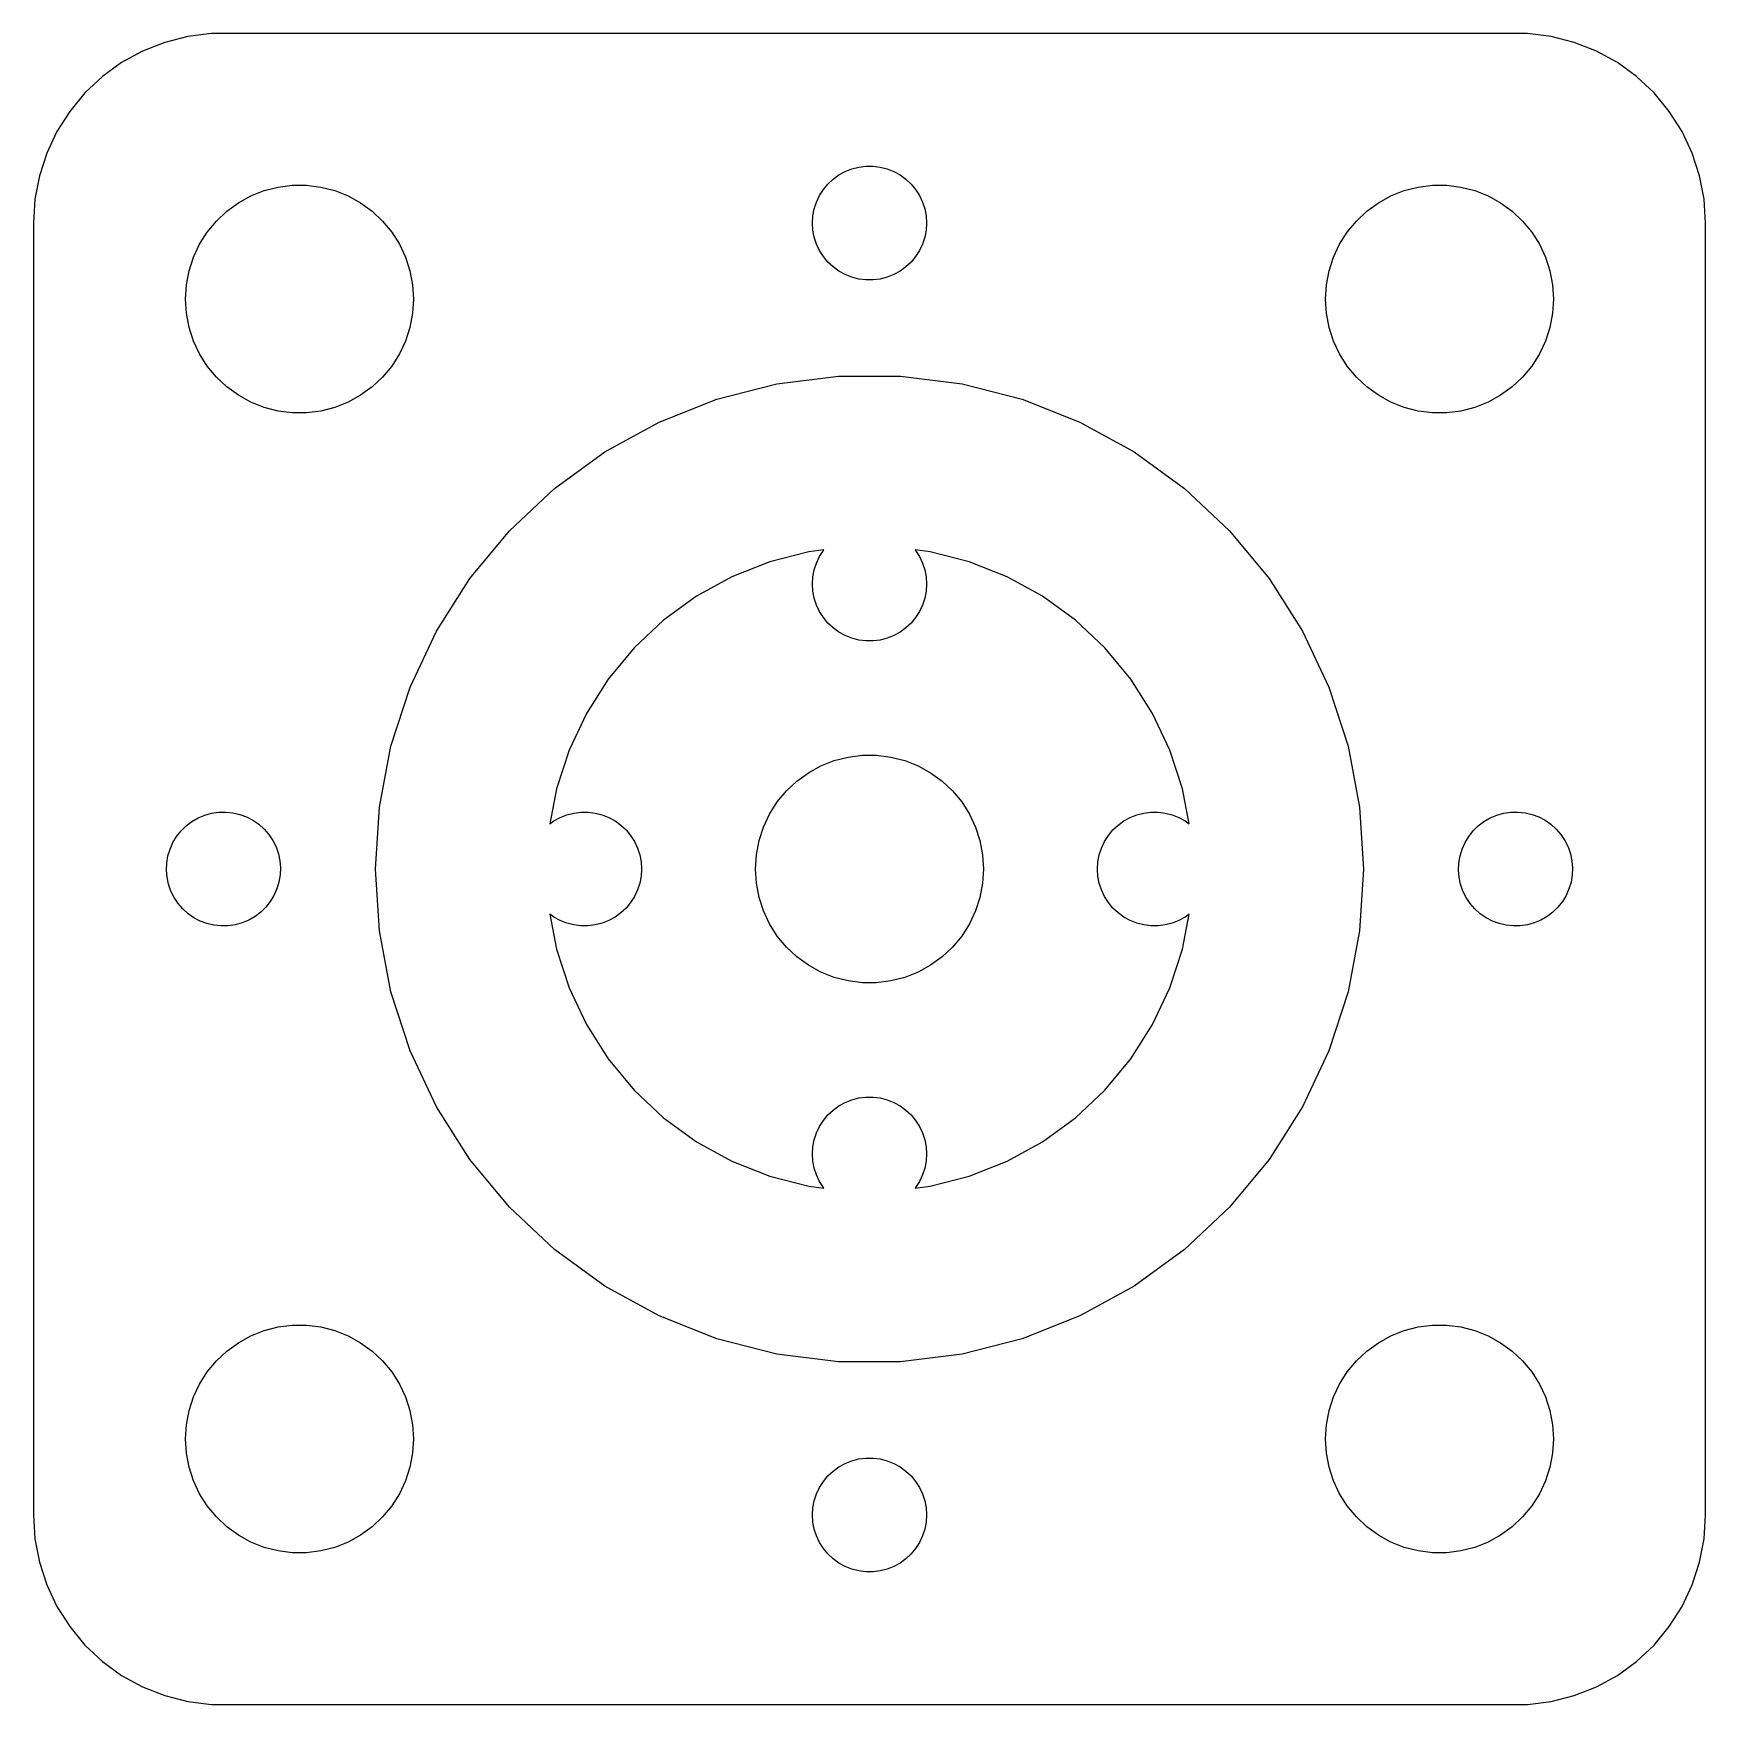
# Model space of a CAD drawing. Header units: metres. Extents: x -22 to 22, y -22 to 22.
import ezdxf

# ---------------------------------------------------------------- set-up
doc = ezdxf.new("R2010")
doc.units = ezdxf.units.M

msp = doc.modelspace()

# ---------------------------------------------------------------- linework, layer by layer
for p, q in [((-18.5451, 21.7553), (-19.1289, 21.5241)), ((-17.9369, 21.9114), (-18.5451, 21.7553)), ((-17.3139, 21.9901), (-17.9369, 21.9114)), ((17.3139, 21.9901), (-17.3139, 21.9901)), ((17.9369, 21.9114), (17.3139, 21.9901)), ((18.5451, 21.7553), (17.9369, 21.9114)), ((19.1289, 21.5241), (18.5451, 21.7553)), ((-19.6791, 21.2216), (-20.1871, 20.8526)), ((-19.1289, 21.5241), (-19.6791, 21.2216)), ((19.6791, 21.2216), (19.1289, 21.5241)), ((20.1871, 20.8526), (19.6791, 21.2216)), ((-20.1871, 20.8526), (-20.6448, 20.4227)), ((20.6448, 20.4227), (20.1871, 20.8526)), ((-20.6448, 20.4227), (-21.0451, 19.9389)), ((21.0451, 19.9389), (20.6448, 20.4227)), ((-21.0451, 19.9389), (-21.3815, 19.4088)), ((21.3815, 19.4088), (21.0451, 19.9389)), ((-21.3815, 19.4088), (-21.6489, 18.8406)), ((21.6489, 18.8406), (21.3815, 19.4088)), ((-21.6489, 18.8406), (-21.8429, 18.2434)), ((-0.281067, 18.4734), (-0.094177, 18.497)), ((-0.094177, 18.497), (0.094177, 18.497)), ((0.094177, 18.497), (0.281067, 18.4734)), ((21.8429, 18.2434), (21.6489, 18.8406)), ((-21.8429, 18.2434), (-21.9606, 17.6267)), ((-1.09344, 18.0268), (-0.956131, 18.1558)), ((-0.956131, 18.1558), (-0.803726, 18.2665)), ((-0.803726, 18.2665), (-0.638657, 18.3572)), ((-0.638657, 18.3572), (-0.463516, 18.4266)), ((-0.463516, 18.4266), (-0.281067, 18.4734)), ((0.281067, 18.4734), (0.463516, 18.4266)), ((0.463516, 18.4266), (0.638657, 18.3572)), ((0.638657, 18.3572), (0.803726, 18.2665)), ((0.803726, 18.2665), (0.956131, 18.1558)), ((0.956131, 18.1558), (1.09344, 18.0268)), ((21.9606, 17.6267), (21.8429, 18.2434)), ((-21.9606, 17.6267), (-22, 17)), ((-16.6075, 17.533), (-16.2773, 17.7145)), ((-16.2773, 17.7145), (-15.927, 17.8532)), ((-15.927, 17.8532), (-15.5621, 17.9469)), ((-15.5621, 17.9469), (-15.1884, 17.9941)), ((-15.1884, 17.9941), (-14.8116, 17.9941)), ((-14.8116, 17.9941), (-14.4379, 17.9469)), ((-14.4379, 17.9469), (-14.0729, 17.8532)), ((-14.0729, 17.8532), (-13.7227, 17.7145)), ((-13.7227, 17.7145), (-13.3925, 17.533)), ((-1.39465, 17.5522), (-1.31445, 17.7226)), ((-1.31445, 17.7226), (-1.21352, 17.8817)), ((-1.21352, 17.8817), (-1.09344, 18.0268)), ((1.09344, 18.0268), (1.21352, 17.8817)), ((1.21352, 17.8817), (1.31445, 17.7226)), ((1.31445, 17.7226), (1.39465, 17.5522)), ((13.3925, 17.533), (13.7227, 17.7145)), ((13.7227, 17.7145), (14.0729, 17.8532)), ((14.0729, 17.8532), (14.4379, 17.9469)), ((14.4379, 17.9469), (14.8116, 17.9941)), ((14.8116, 17.9941), (15.1884, 17.9941)), ((15.1884, 17.9941), (15.5621, 17.9469)), ((15.5621, 17.9469), (15.927, 17.8532)), ((15.927, 17.8532), (16.2773, 17.7145)), ((16.2773, 17.7145), (16.6075, 17.533)), ((22, 17), (21.9606, 17.6267)), ((-17.1869, 17.0536), (-16.9123, 17.3115)), ((-16.9123, 17.3115), (-16.6075, 17.533)), ((-13.3925, 17.533), (-13.0877, 17.3115)), ((-13.0877, 17.3115), (-12.8131, 17.0536)), ((-1.5, 17), (-1.48816, 17.188)), ((-1.48816, 17.188), (-1.45287, 17.373)), ((-1.45287, 17.373), (-1.39465, 17.5522)), ((1.39465, 17.5522), (1.45287, 17.373)), ((1.45287, 17.373), (1.48816, 17.188)), ((1.48816, 17.188), (1.5, 17)), ((12.8131, 17.0536), (13.0877, 17.3115)), ((13.0877, 17.3115), (13.3925, 17.533)), ((16.6075, 17.533), (16.9123, 17.3115)), ((16.9123, 17.3115), (17.1869, 17.0536)), ((-22, 17), (-22, -17)), ((-17.6289, 16.4453), (-17.427, 16.7634)), ((-17.427, 16.7634), (-17.1869, 17.0536)), ((-12.8131, 17.0536), (-12.5729, 16.7634)), ((-12.5729, 16.7634), (-12.3711, 16.4453)), ((-1.48816, 16.812), (-1.5, 17)), ((-1.45287, 16.627), (-1.48816, 16.812)), ((1.48816, 16.812), (1.45287, 16.627)), ((1.5, 17), (1.48816, 16.812)), ((12.3711, 16.4453), (12.5729, 16.7634)), ((12.5729, 16.7634), (12.8131, 17.0536)), ((17.1869, 17.0536), (17.427, 16.7634)), ((17.427, 16.7634), (17.6289, 16.4453)), ((22, -17), (22, 17)), ((-17.7893, 16.1044), (-17.6289, 16.4453)), ((-12.3711, 16.4453), (-12.2107, 16.1044)), ((-1.39465, 16.4478), (-1.45287, 16.627)), ((-1.31445, 16.2774), (-1.39465, 16.4478)), ((1.39465, 16.4478), (1.31445, 16.2774)), ((1.45287, 16.627), (1.39465, 16.4478)), ((12.2107, 16.1044), (12.3711, 16.4453)), ((17.6289, 16.4453), (17.7893, 16.1044)), ((-17.9057, 15.7461), (-17.7893, 16.1044)), ((-12.2107, 16.1044), (-12.0942, 15.7461)), ((-1.21352, 16.1183), (-1.31445, 16.2774)), ((-1.09344, 15.9732), (-1.21352, 16.1183)), ((-0.956131, 15.8442), (-1.09344, 15.9732)), ((-0.803726, 15.7335), (-0.956131, 15.8442)), ((0.956131, 15.8442), (0.803726, 15.7335)), ((1.09344, 15.9732), (0.956131, 15.8442)), ((1.21352, 16.1183), (1.09344, 15.9732)), ((1.31445, 16.2774), (1.21352, 16.1183)), ((12.0942, 15.7461), (12.2107, 16.1044)), ((17.7893, 16.1044), (17.9057, 15.7461)), ((-17.9763, 15.376), (-17.9057, 15.7461)), ((-12.0942, 15.7461), (-12.0237, 15.376)), ((-0.638657, 15.6427), (-0.803726, 15.7335)), ((-0.463516, 15.5734), (-0.638657, 15.6427)), ((-0.281067, 15.5266), (-0.463516, 15.5734)), ((-0.094177, 15.5029), (-0.281067, 15.5266)), ((0.094177, 15.5029), (-0.094177, 15.5029)), ((0.281067, 15.5266), (0.094177, 15.5029)), ((0.463516, 15.5734), (0.281067, 15.5266)), ((0.638657, 15.6427), (0.463516, 15.5734)), ((0.803726, 15.7335), (0.638657, 15.6427)), ((12.0237, 15.376), (12.0942, 15.7461)), ((17.9057, 15.7461), (17.9763, 15.376)), ((-18, 15), (-17.9763, 15.376)), ((-17.9763, 14.624), (-18, 15)), ((-12.0237, 15.376), (-12, 15)), ((-12, 15), (-12.0237, 14.624)), ((12, 15), (12.0237, 15.376)), ((12.0237, 14.624), (12, 15)), ((17.9763, 15.376), (18, 15)), ((18, 15), (17.9763, 14.624)), ((-17.9057, 14.2539), (-17.9763, 14.624)), ((-12.0237, 14.624), (-12.0942, 14.2539)), ((12.0942, 14.2539), (12.0237, 14.624)), ((17.9763, 14.624), (17.9057, 14.2539)), ((-17.7893, 13.8956), (-17.9057, 14.2539)), ((-12.0942, 14.2539), (-12.2107, 13.8956)), ((12.2107, 13.8956), (12.0942, 14.2539)), ((17.9057, 14.2539), (17.7893, 13.8956)), ((-17.6289, 13.5547), (-17.7893, 13.8956)), ((-12.2107, 13.8956), (-12.3711, 13.5547)), ((12.3711, 13.5547), (12.2107, 13.8956)), ((17.7893, 13.8956), (17.6289, 13.5547)), ((-17.427, 13.2366), (-17.6289, 13.5547)), ((-17.1869, 12.9464), (-17.427, 13.2366)), ((-12.5729, 13.2366), (-12.8131, 12.9464)), ((-12.3711, 13.5547), (-12.5729, 13.2366)), ((12.5729, 13.2366), (12.3711, 13.5547)), ((12.8131, 12.9464), (12.5729, 13.2366)), ((17.427, 13.2366), (17.1869, 12.9464)), ((17.6289, 13.5547), (17.427, 13.2366)), ((-16.9123, 12.6884), (-17.1869, 12.9464)), ((-12.8131, 12.9464), (-13.0877, 12.6884)), ((-4.01721, 12.3637), (-2.43594, 12.7697)), ((-2.43594, 12.7697), (-0.816269, 12.9743)), ((-0.816269, 12.9743), (0.816269, 12.9743)), ((0.816269, 12.9743), (2.43594, 12.7697)), ((2.43594, 12.7697), (4.01721, 12.3637)), ((13.0877, 12.6884), (12.8131, 12.9464)), ((17.1869, 12.9464), (16.9123, 12.6884)), ((-16.6075, 12.467), (-16.9123, 12.6884)), ((-16.2773, 12.2855), (-16.6075, 12.467)), ((-13.3925, 12.467), (-13.7227, 12.2855)), ((-13.0877, 12.6884), (-13.3925, 12.467)), ((-5.53513, 11.7627), (-4.01721, 12.3637)), ((4.01721, 12.3637), (5.53513, 11.7627)), ((13.3925, 12.467), (13.0877, 12.6884)), ((13.7227, 12.2855), (13.3925, 12.467)), ((16.6075, 12.467), (16.2773, 12.2855)), ((16.9123, 12.6884), (16.6075, 12.467)), ((-15.927, 12.1468), (-16.2773, 12.2855)), ((-15.5621, 12.0531), (-15.927, 12.1468)), ((-15.1884, 12.0059), (-15.5621, 12.0531)), ((-14.8116, 12.0059), (-15.1884, 12.0059)), ((-14.4379, 12.0531), (-14.8116, 12.0059)), ((-14.0729, 12.1468), (-14.4379, 12.0531)), ((-13.7227, 12.2855), (-14.0729, 12.1468)), ((14.0729, 12.1468), (13.7227, 12.2855)), ((14.4379, 12.0531), (14.0729, 12.1468)), ((14.8116, 12.0059), (14.4379, 12.0531)), ((15.1884, 12.0059), (14.8116, 12.0059)), ((15.5621, 12.0531), (15.1884, 12.0059)), ((15.927, 12.1468), (15.5621, 12.0531)), ((16.2773, 12.2855), (15.927, 12.1468)), ((-6.96574, 10.9763), (-5.53513, 11.7627)), ((5.53513, 11.7627), (6.96574, 10.9763)), ((-8.2865, 10.0167), (-6.96574, 10.9763)), ((6.96574, 10.9763), (8.2865, 10.0167)), ((-9.47658, 8.89911), (-8.2865, 10.0167)), ((8.2865, 10.0167), (9.47658, 8.89911)), ((-10.5172, 7.6412), (-9.47658, 8.89911)), ((9.47658, 8.89911), (10.5172, 7.6412)), ((-1.19904, 8.39917), (-1.59273, 8.34944)), ((-1.31445, 8.22263), (-1.21352, 8.38167)), ((-1.21352, 8.38167), (-1.19904, 8.39917)), ((1.59273, 8.34944), (1.19904, 8.39917)), ((1.19904, 8.39917), (1.21352, 8.38167)), ((1.21352, 8.38167), (1.31445, 8.22263)), ((-2.62663, 8.08397), (-3.61911, 7.69102)), ((-1.59273, 8.34944), (-2.62663, 8.08397)), ((-1.45287, 7.87303), (-1.39465, 8.05219)), ((-1.39465, 8.05219), (-1.31445, 8.22263)), ((1.31445, 8.22263), (1.39465, 8.05219)), ((1.39465, 8.05219), (1.45287, 7.87303)), ((2.62663, 8.08397), (1.59273, 8.34944)), ((3.61911, 7.69102), (2.62663, 8.08397)), ((-11.392, 6.26279), (-10.5172, 7.6412)), ((-3.61911, 7.69102), (-4.55452, 7.17677)), ((-1.5, 7.5), (-1.48816, 7.68799)), ((-1.48816, 7.312), (-1.5, 7.5)), ((-1.48816, 7.68799), (-1.45287, 7.87303)), ((1.45287, 7.87303), (1.48816, 7.68799)), ((1.48816, 7.68799), (1.5, 7.5)), ((1.5, 7.5), (1.48816, 7.312)), ((4.55452, 7.17677), (3.61911, 7.69102)), ((10.5172, 7.6412), (11.392, 6.26279)), ((-4.55452, 7.17677), (-5.41809, 6.54936)), ((-1.45287, 7.12695), (-1.48816, 7.312)), ((-1.39465, 6.9478), (-1.45287, 7.12695)), ((1.45287, 7.12695), (1.39465, 6.9478)), ((1.48816, 7.312), (1.45287, 7.12695)), ((5.41809, 6.54936), (4.55452, 7.17677)), ((-1.31445, 6.77736), (-1.39465, 6.9478)), ((-1.21352, 6.61832), (-1.31445, 6.77736)), ((-1.09344, 6.47318), (-1.21352, 6.61832)), ((1.21352, 6.61832), (1.09344, 6.47318)), ((1.31445, 6.77736), (1.21352, 6.61832)), ((1.39465, 6.9478), (1.31445, 6.77736)), ((-12.0871, 4.78561), (-11.392, 6.26279)), ((-5.41809, 6.54936), (-6.19623, 5.81865)), ((-0.956131, 6.34422), (-1.09344, 6.47318)), ((-0.803726, 6.23351), (-0.956131, 6.34422)), ((-0.638657, 6.14275), (-0.803726, 6.23351)), ((0.803726, 6.23351), (0.638657, 6.14275)), ((0.956131, 6.34422), (0.803726, 6.23351)), ((1.09344, 6.47318), (0.956131, 6.34422)), ((6.19623, 5.81865), (5.41809, 6.54936)), ((11.392, 6.26279), (12.0871, 4.78561)), ((-6.19623, 5.81865), (-6.87663, 4.99617)), ((-0.463516, 6.07341), (-0.638657, 6.14275)), ((-0.281067, 6.02657), (-0.463516, 6.07341)), ((-0.094177, 6.00294), (-0.281067, 6.02657)), ((0.094177, 6.00294), (-0.094177, 6.00294)), ((0.281067, 6.02657), (0.094177, 6.00294)), ((0.463516, 6.07341), (0.281067, 6.02657)), ((0.638657, 6.14275), (0.463516, 6.07341)), ((6.87663, 4.99617), (6.19623, 5.81865)), ((-6.87663, 4.99617), (-7.44859, 4.09489)), ((7.44859, 4.09489), (6.87663, 4.99617)), ((-12.5916, 3.23296), (-12.0871, 4.78561)), ((12.0871, 4.78561), (12.5916, 3.23296)), ((-7.44859, 4.09489), (-7.90309, 3.12904)), ((7.90309, 3.12904), (7.44859, 4.09489)), ((-12.8975, 1.62932), (-12.5916, 3.23296)), ((-7.90309, 3.12904), (-8.23296, 2.11386)), ((8.23296, 2.11386), (7.90309, 3.12904)), ((12.5916, 3.23296), (12.8975, 1.62932)), ((-1.60747, 2.53297), (-1.27733, 2.71448)), ((-1.27733, 2.71448), (-0.927048, 2.85316)), ((-0.927048, 2.85316), (-0.562134, 2.94685)), ((-0.562134, 2.94685), (-0.18837, 2.99408)), ((-0.18837, 2.99408), (0.18837, 2.99408)), ((0.18837, 2.99408), (0.562134, 2.94685)), ((0.562134, 2.94685), (0.927048, 2.85316)), ((0.927048, 2.85316), (1.27733, 2.71448)), ((1.27733, 2.71448), (1.60747, 2.53297)), ((-2.1869, 2.05363), (-1.91226, 2.31154)), ((-1.91226, 2.31154), (-1.60747, 2.53297)), ((1.60747, 2.53297), (1.91226, 2.31154)), ((1.91226, 2.31154), (2.1869, 2.05363)), ((-8.23296, 2.11386), (-8.40921, 1.18985)), ((-2.62891, 1.44525), (-2.42705, 1.76335)), ((-2.42705, 1.76335), (-2.1869, 2.05363)), ((2.1869, 2.05363), (2.42705, 1.76335)), ((2.42705, 1.76335), (2.62891, 1.44525)), ((8.40921, 1.18985), (8.23296, 2.11386)), ((-17.8301, 1.24937), (-17.6669, 1.34357)), ((-17.6669, 1.34357), (-17.4933, 1.41655)), ((-17.4933, 1.41655), (-17.3119, 1.46721)), ((-17.3119, 1.46721), (-17.1255, 1.49474)), ((-17.1255, 1.49474), (-16.9372, 1.49867)), ((-16.9372, 1.49867), (-16.7498, 1.47899)), ((-16.7498, 1.47899), (-16.5665, 1.43597)), ((-16.5665, 1.43597), (-16.3899, 1.37032)), ((-16.3899, 1.37032), (-16.2229, 1.28304)), ((-13, 0), (-12.8975, 1.62932)), ((-8.30373, 1.26648), (-8.13866, 1.35724)), ((-8.13866, 1.35724), (-7.96352, 1.42657)), ((-7.96352, 1.42657), (-7.78107, 1.47342)), ((-7.78107, 1.47342), (-7.59418, 1.49704)), ((-7.59418, 1.49704), (-7.40581, 1.49704)), ((-7.40581, 1.49704), (-7.21892, 1.47342)), ((-7.21892, 1.47342), (-7.03647, 1.42657)), ((-7.03647, 1.42657), (-6.86133, 1.35724)), ((-6.86133, 1.35724), (-6.69626, 1.26648)), ((-2.78932, 1.10437), (-2.62891, 1.44525)), ((2.62891, 1.44525), (2.78932, 1.10437)), ((6.69626, 1.26648), (6.86133, 1.35724)), ((6.86133, 1.35724), (7.03647, 1.42657)), ((7.03647, 1.42657), (7.21892, 1.47342)), ((7.21892, 1.47342), (7.40581, 1.49704)), ((7.40581, 1.49704), (7.59418, 1.49704)), ((7.59418, 1.49704), (7.78107, 1.47342)), ((7.78107, 1.47342), (7.96352, 1.42657)), ((7.96352, 1.42657), (8.13866, 1.35724)), ((8.13866, 1.35724), (8.30373, 1.26648)), ((12.8975, 1.62932), (13, 0)), ((16.1699, 1.24937), (16.333, 1.34357)), ((16.333, 1.34357), (16.5067, 1.41655)), ((16.5067, 1.41655), (16.6881, 1.46721)), ((16.6881, 1.46721), (16.8745, 1.49474)), ((16.8745, 1.49474), (17.0628, 1.49867)), ((17.0628, 1.49867), (17.2502, 1.47899)), ((17.2502, 1.47899), (17.4335, 1.43597)), ((17.4335, 1.43597), (17.6101, 1.37032)), ((17.6101, 1.37032), (17.777, 1.28304)), ((-18.2317, 0.856064), (-18.1147, 1.00369)), ((-18.1147, 1.00369), (-17.9801, 1.13548)), ((-17.9801, 1.13548), (-17.8301, 1.24937)), ((-16.2229, 1.28304), (-16.0683, 1.17554)), ((-16.0683, 1.17554), (-15.9283, 1.04948)), ((-15.9283, 1.04948), (-15.8052, 0.906891)), ((-15.8052, 0.906891), (-15.701, 0.75)), ((-8.40921, 1.18985), (-8.30373, 1.26648)), ((-6.69626, 1.26648), (-6.54385, 1.15576)), ((-6.54385, 1.15576), (-6.40654, 1.02681)), ((-6.40654, 1.02681), (-6.28647, 0.881668)), ((-6.28647, 0.881668), (-6.18553, 0.722626)), ((-2.90575, 0.746063), (-2.78932, 1.10437)), ((2.78932, 1.10437), (2.90575, 0.746063)), ((6.18553, 0.722626), (6.28647, 0.881668)), ((6.28647, 0.881668), (6.40654, 1.02681)), ((6.40654, 1.02681), (6.54385, 1.15576)), ((6.54385, 1.15576), (6.69626, 1.26648)), ((8.30373, 1.26648), (8.40921, 1.18985)), ((15.7683, 0.856064), (15.8853, 1.00369)), ((15.8853, 1.00369), (16.0199, 1.13548)), ((16.0199, 1.13548), (16.1699, 1.24937)), ((17.777, 1.28304), (17.9317, 1.17554)), ((17.9317, 1.17554), (18.0717, 1.04948)), ((18.0717, 1.04948), (18.1948, 0.906891)), ((18.1948, 0.906891), (18.299, 0.75)), ((-18.4604, 0.342514), (-18.4059, 0.522858)), ((-18.4059, 0.522858), (-18.3293, 0.694931)), ((-18.3293, 0.694931), (-18.2317, 0.856064)), ((-15.701, 0.75), (-15.6172, 0.581268)), ((-15.6172, 0.581268), (-15.5553, 0.403366)), ((-6.18553, 0.722626), (-6.10533, 0.552185)), ((-6.10533, 0.552185), (-6.04712, 0.373032)), ((-2.97633, 0.375992), (-2.90575, 0.746063)), ((2.90575, 0.746063), (2.97633, 0.375992)), ((6.04712, 0.373032), (6.10533, 0.552185)), ((6.10533, 0.552185), (6.18553, 0.722626)), ((15.5396, 0.342514), (15.5941, 0.522858)), ((15.5941, 0.522858), (15.6707, 0.694931)), ((15.6707, 0.694931), (15.7683, 0.856064)), ((18.299, 0.75), (18.3828, 0.581268)), ((18.3828, 0.581268), (18.4447, 0.403366)), ((-18.4997, -0.031403), (-18.4918, 0.156784)), ((-18.4918, 0.156784), (-18.4604, 0.342514)), ((-15.5553, 0.403366), (-15.5161, 0.219116)), ((-15.5161, 0.219116), (-15.5003, 0.031403)), ((-15.5003, 0.031403), (-15.5082, -0.156784)), ((-12.8975, -1.62932), (-13, 0)), ((-6.04712, 0.373032), (-6.01183, 0.187988)), ((-6.01183, 0.187988), (-6, 0)), ((-6, 0), (-6.01183, -0.187988)), ((-3, 0), (-2.97633, 0.375992)), ((-2.97633, -0.375992), (-3, 0)), ((2.97633, 0.375992), (3, 0)), ((3, 0), (2.97633, -0.375992)), ((6, 0), (6.01183, 0.187988)), ((6.01183, -0.187988), (6, 0)), ((6.01183, 0.187988), (6.04712, 0.373032)), ((13, 0), (12.8975, -1.62932)), ((15.5003, -0.031403), (15.5082, 0.156784)), ((15.5082, 0.156784), (15.5396, 0.342514)), ((18.4447, 0.403366), (18.4839, 0.219116)), ((18.4839, 0.219116), (18.4997, 0.031403)), ((18.4997, 0.031403), (18.4918, -0.156784)), ((-18.4839, -0.219116), (-18.4997, -0.031403)), ((-18.4447, -0.403366), (-18.4839, -0.219116)), ((-18.3828, -0.581268), (-18.4447, -0.403366)), ((-15.5396, -0.342514), (-15.5941, -0.522858)), ((-15.5082, -0.156784), (-15.5396, -0.342514)), ((-6.04712, -0.373032), (-6.10533, -0.552185)), ((-6.01183, -0.187988), (-6.04712, -0.373032)), ((-2.90575, -0.746063), (-2.97633, -0.375992)), ((2.97633, -0.375992), (2.90575, -0.746063)), ((6.04712, -0.373032), (6.01183, -0.187988)), ((6.10533, -0.552185), (6.04712, -0.373032)), ((15.5161, -0.219116), (15.5003, -0.031403)), ((15.5553, -0.403366), (15.5161, -0.219116)), ((15.6172, -0.581268), (15.5553, -0.403366)), ((18.4604, -0.342514), (18.4059, -0.522858)), ((18.4918, -0.156784), (18.4604, -0.342514)), ((-18.299, -0.75), (-18.3828, -0.581268)), ((-18.1948, -0.906891), (-18.299, -0.75)), ((-15.7683, -0.856064), (-15.8853, -1.00369)), ((-15.6707, -0.694931), (-15.7683, -0.856064)), ((-15.5941, -0.522858), (-15.6707, -0.694931)), ((-6.18553, -0.722626), (-6.28647, -0.881668)), ((-6.10533, -0.552185), (-6.18553, -0.722626)), ((-2.78932, -1.10437), (-2.90575, -0.746063)), ((2.90575, -0.746063), (2.78932, -1.10437)), ((6.18553, -0.722626), (6.10533, -0.552185)), ((6.28647, -0.881668), (6.18553, -0.722626)), ((15.701, -0.75), (15.6172, -0.581268)), ((15.8052, -0.906891), (15.701, -0.75)), ((18.2317, -0.856064), (18.1147, -1.00369)), ((18.3293, -0.694931), (18.2317, -0.856064)), ((18.4059, -0.522858), (18.3293, -0.694931)), ((-18.0717, -1.04948), (-18.1948, -0.906891)), ((-17.9317, -1.17554), (-18.0717, -1.04948)), ((-17.777, -1.28304), (-17.9317, -1.17554)), ((-17.6101, -1.37032), (-17.777, -1.28304)), ((-16.1699, -1.24937), (-16.333, -1.34357)), ((-16.0199, -1.13548), (-16.1699, -1.24937)), ((-15.8853, -1.00369), (-16.0199, -1.13548)), ((-8.30373, -1.26648), (-8.40921, -1.18985)), ((-8.40921, -1.18985), (-8.23296, -2.11386)), ((-8.13866, -1.35724), (-8.30373, -1.26648)), ((-6.69626, -1.26648), (-6.86133, -1.35724)), ((-6.54385, -1.15576), (-6.69626, -1.26648)), ((-6.40654, -1.02681), (-6.54385, -1.15576)), ((-6.28647, -0.881668), (-6.40654, -1.02681)), ((-2.62891, -1.44525), (-2.78932, -1.10437)), ((2.78932, -1.10437), (2.62891, -1.44525)), ((6.40654, -1.02681), (6.28647, -0.881668)), ((6.54385, -1.15576), (6.40654, -1.02681)), ((6.69626, -1.26648), (6.54385, -1.15576)), ((6.86133, -1.35724), (6.69626, -1.26648)), ((8.30373, -1.26648), (8.13866, -1.35724)), ((8.23296, -2.11386), (8.40921, -1.18985)), ((8.40921, -1.18985), (8.30373, -1.26648)), ((15.9283, -1.04948), (15.8052, -0.906891)), ((16.0683, -1.17554), (15.9283, -1.04948)), ((16.2229, -1.28304), (16.0683, -1.17554)), ((16.3899, -1.37032), (16.2229, -1.28304)), ((17.8301, -1.24937), (17.6669, -1.34357)), ((17.9801, -1.13548), (17.8301, -1.24937)), ((18.1147, -1.00369), (17.9801, -1.13548)), ((-17.4335, -1.43597), (-17.6101, -1.37032)), ((-17.2502, -1.47899), (-17.4335, -1.43597)), ((-17.0628, -1.49867), (-17.2502, -1.47899)), ((-16.8745, -1.49474), (-17.0628, -1.49867)), ((-16.6881, -1.46721), (-16.8745, -1.49474)), ((-16.5067, -1.41655), (-16.6881, -1.46721)), ((-16.333, -1.34357), (-16.5067, -1.41655)), ((-12.5916, -3.23296), (-12.8975, -1.62932)), ((-7.96352, -1.42657), (-8.13866, -1.35724)), ((-7.78107, -1.47342), (-7.96352, -1.42657)), ((-7.59418, -1.49704), (-7.78107, -1.47342)), ((-7.40581, -1.49704), (-7.59418, -1.49704)), ((-7.21892, -1.47342), (-7.40581, -1.49704)), ((-7.03647, -1.42657), (-7.21892, -1.47342)), ((-6.86133, -1.35724), (-7.03647, -1.42657)), ((-2.42705, -1.76335), (-2.62891, -1.44525)), ((2.62891, -1.44525), (2.42705, -1.76335)), ((7.03647, -1.42657), (6.86133, -1.35724)), ((7.21892, -1.47342), (7.03647, -1.42657)), ((7.40581, -1.49704), (7.21892, -1.47342)), ((7.59418, -1.49704), (7.40581, -1.49704)), ((7.78107, -1.47342), (7.59418, -1.49704)), ((7.96352, -1.42657), (7.78107, -1.47342)), ((8.13866, -1.35724), (7.96352, -1.42657)), ((12.8975, -1.62932), (12.5916, -3.23296)), ((16.5665, -1.43597), (16.3899, -1.37032)), ((16.7498, -1.47899), (16.5665, -1.43597)), ((16.9372, -1.49867), (16.7498, -1.47899)), ((17.1255, -1.49474), (16.9372, -1.49867)), ((17.3119, -1.46721), (17.1255, -1.49474)), ((17.4933, -1.41655), (17.3119, -1.46721)), ((17.6669, -1.34357), (17.4933, -1.41655)), ((-8.23296, -2.11386), (-7.90309, -3.12904)), ((-2.1869, -2.05363), (-2.42705, -1.76335)), ((-1.91226, -2.31154), (-2.1869, -2.05363)), ((2.1869, -2.05363), (1.91226, -2.31154)), ((2.42705, -1.76335), (2.1869, -2.05363)), ((7.90309, -3.12904), (8.23296, -2.11386)), ((-1.60747, -2.53297), (-1.91226, -2.31154)), ((-1.27733, -2.71448), (-1.60747, -2.53297)), ((1.60747, -2.53297), (1.27733, -2.71448)), ((1.91226, -2.31154), (1.60747, -2.53297)), ((-0.927048, -2.85316), (-1.27733, -2.71448)), ((-0.562134, -2.94685), (-0.927048, -2.85316)), ((-0.18837, -2.99408), (-0.562134, -2.94685)), ((0.18837, -2.99408), (-0.18837, -2.99408)), ((0.562134, -2.94685), (0.18837, -2.99408)), ((0.927048, -2.85316), (0.562134, -2.94685)), ((1.27733, -2.71448), (0.927048, -2.85316)), ((-12.0871, -4.78561), (-12.5916, -3.23296)), ((-7.90309, -3.12904), (-7.44859, -4.09489)), ((7.44859, -4.09489), (7.90309, -3.12904)), ((12.5916, -3.23296), (12.0871, -4.78561)), ((-7.44859, -4.09489), (-6.87663, -4.99617)), ((6.87663, -4.99617), (7.44859, -4.09489)), ((-11.392, -6.26279), (-12.0871, -4.78561)), ((12.0871, -4.78561), (11.392, -6.26279)), ((-6.87663, -4.99617), (-6.19623, -5.81865)), ((6.19623, -5.81865), (6.87663, -4.99617)), ((-6.19623, -5.81865), (-5.41809, -6.54936)), ((-0.803726, -6.23351), (-0.638657, -6.14275)), ((-0.638657, -6.14275), (-0.463516, -6.07341)), ((-0.463516, -6.07341), (-0.281067, -6.02657)), ((-0.281067, -6.02657), (-0.094177, -6.00294)), ((-0.094177, -6.00294), (0.094177, -6.00294)), ((0.094177, -6.00294), (0.281067, -6.02657)), ((0.281067, -6.02657), (0.463516, -6.07341)), ((0.463516, -6.07341), (0.638657, -6.14275)), ((0.638657, -6.14275), (0.803726, -6.23351)), ((5.41809, -6.54936), (6.19623, -5.81865)), ((-10.5172, -7.6412), (-11.392, -6.26279)), ((-5.41809, -6.54936), (-4.55452, -7.17677)), ((-1.21352, -6.61832), (-1.09344, -6.47318)), ((-1.09344, -6.47318), (-0.956131, -6.34422)), ((-0.956131, -6.34422), (-0.803726, -6.23351)), ((0.803726, -6.23351), (0.956131, -6.34422)), ((0.956131, -6.34422), (1.09344, -6.47318)), ((1.09344, -6.47318), (1.21352, -6.61832)), ((4.55452, -7.17677), (5.41809, -6.54936)), ((11.392, -6.26279), (10.5172, -7.6412)), ((-1.45287, -7.12695), (-1.39465, -6.9478)), ((-1.39465, -6.9478), (-1.31445, -6.77736)), ((-1.31445, -6.77736), (-1.21352, -6.61832)), ((1.21352, -6.61832), (1.31445, -6.77736)), ((1.31445, -6.77736), (1.39465, -6.9478)), ((1.39465, -6.9478), (1.45287, -7.12695)), ((-4.55452, -7.17677), (-3.61911, -7.69102)), ((-1.5, -7.5), (-1.48816, -7.312)), ((-1.48816, -7.312), (-1.45287, -7.12695)), ((1.45287, -7.12695), (1.48816, -7.312)), ((1.48816, -7.312), (1.5, -7.5)), ((3.61911, -7.69102), (4.55452, -7.17677)), ((-9.47658, -8.89911), (-10.5172, -7.6412)), ((-3.61911, -7.69102), (-2.62663, -8.08397)), ((-1.48816, -7.68799), (-1.5, -7.5)), ((-1.45287, -7.87303), (-1.48816, -7.68799)), ((-1.39465, -8.05219), (-1.45287, -7.87303)), ((1.45287, -7.87303), (1.39465, -8.05219)), ((1.48816, -7.68799), (1.45287, -7.87303)), ((1.5, -7.5), (1.48816, -7.68799)), ((2.62663, -8.08397), (3.61911, -7.69102)), ((10.5172, -7.6412), (9.47658, -8.89911)), ((-2.62663, -8.08397), (-1.59273, -8.34944)), ((-1.59273, -8.34944), (-1.19904, -8.39917)), ((-1.31445, -8.22263), (-1.39465, -8.05219)), ((-1.21352, -8.38167), (-1.31445, -8.22263)), ((1.19904, -8.39917), (1.59273, -8.34944)), ((1.31445, -8.22263), (1.21352, -8.38167)), ((1.39465, -8.05219), (1.31445, -8.22263)), ((1.59273, -8.34944), (2.62663, -8.08397)), ((-1.19904, -8.39917), (-1.21352, -8.38167)), ((1.21352, -8.38167), (1.19904, -8.39917)), ((-8.2865, -10.0167), (-9.47658, -8.89911)), ((9.47658, -8.89911), (8.2865, -10.0167)), ((-6.96574, -10.9763), (-8.2865, -10.0167)), ((8.2865, -10.0167), (6.96574, -10.9763)), ((-5.53513, -11.7627), (-6.96574, -10.9763)), ((6.96574, -10.9763), (5.53513, -11.7627)), ((-4.01721, -12.3637), (-5.53513, -11.7627)), ((5.53513, -11.7627), (4.01721, -12.3637)), ((-16.6075, -12.467), (-16.2773, -12.2855)), ((-16.2773, -12.2855), (-15.927, -12.1468)), ((-15.927, -12.1468), (-15.5621, -12.0531)), ((-15.5621, -12.0531), (-15.1884, -12.0059)), ((-15.1884, -12.0059), (-14.8116, -12.0059)), ((-14.8116, -12.0059), (-14.4379, -12.0531)), ((-14.4379, -12.0531), (-14.0729, -12.1468)), ((-14.0729, -12.1468), (-13.7227, -12.2855)), ((-13.7227, -12.2855), (-13.3925, -12.467)), ((13.3925, -12.467), (13.7227, -12.2855)), ((13.7227, -12.2855), (14.0729, -12.1468)), ((14.0729, -12.1468), (14.4379, -12.0531)), ((14.4379, -12.0531), (14.8116, -12.0059)), ((14.8116, -12.0059), (15.1884, -12.0059)), ((15.1884, -12.0059), (15.5621, -12.0531)), ((15.5621, -12.0531), (15.927, -12.1468)), ((15.927, -12.1468), (16.2773, -12.2855)), ((16.2773, -12.2855), (16.6075, -12.467)), ((-17.1869, -12.9464), (-16.9123, -12.6884)), ((-16.9123, -12.6884), (-16.6075, -12.467)), ((-13.3925, -12.467), (-13.0877, -12.6884)), ((-13.0877, -12.6884), (-12.8131, -12.9464)), ((-2.43594, -12.7697), (-4.01721, -12.3637)), ((4.01721, -12.3637), (2.43594, -12.7697)), ((12.8131, -12.9464), (13.0877, -12.6884)), ((13.0877, -12.6884), (13.3925, -12.467)), ((16.6075, -12.467), (16.9123, -12.6884)), ((16.9123, -12.6884), (17.1869, -12.9464)), ((-17.427, -13.2366), (-17.1869, -12.9464)), ((-12.8131, -12.9464), (-12.5729, -13.2366)), ((-0.816269, -12.9743), (-2.43594, -12.7697)), ((0.816269, -12.9743), (-0.816269, -12.9743)), ((2.43594, -12.7697), (0.816269, -12.9743)), ((12.5729, -13.2366), (12.8131, -12.9464)), ((17.1869, -12.9464), (17.427, -13.2366)), ((-17.7893, -13.8956), (-17.6289, -13.5547)), ((-17.6289, -13.5547), (-17.427, -13.2366)), ((-12.5729, -13.2366), (-12.3711, -13.5547)), ((-12.3711, -13.5547), (-12.2107, -13.8956)), ((12.2107, -13.8956), (12.3711, -13.5547)), ((12.3711, -13.5547), (12.5729, -13.2366)), ((17.427, -13.2366), (17.6289, -13.5547)), ((17.6289, -13.5547), (17.7893, -13.8956)), ((-17.9057, -14.2539), (-17.7893, -13.8956)), ((-12.2107, -13.8956), (-12.0942, -14.2539)), ((12.0942, -14.2539), (12.2107, -13.8956)), ((17.7893, -13.8956), (17.9057, -14.2539)), ((-17.9763, -14.624), (-17.9057, -14.2539)), ((-12.0942, -14.2539), (-12.0237, -14.624)), ((12.0237, -14.624), (12.0942, -14.2539)), ((17.9057, -14.2539), (17.9763, -14.624)), ((-18, -15), (-17.9763, -14.624)), ((-12.0237, -14.624), (-12, -15)), ((12, -15), (12.0237, -14.624)), ((17.9763, -14.624), (18, -15)), ((-17.9763, -15.376), (-18, -15)), ((-17.9057, -15.7461), (-17.9763, -15.376)), ((-12.0237, -15.376), (-12.0942, -15.7461)), ((-12, -15), (-12.0237, -15.376)), ((12.0237, -15.376), (12, -15)), ((12.0942, -15.7461), (12.0237, -15.376)), ((17.9763, -15.376), (17.9057, -15.7461)), ((18, -15), (17.9763, -15.376)), ((-17.7893, -16.1044), (-17.9057, -15.7461)), ((-12.0942, -15.7461), (-12.2107, -16.1044)), ((-0.956131, -15.8442), (-0.803726, -15.7335)), ((-0.803726, -15.7335), (-0.638657, -15.6427)), ((-0.638657, -15.6427), (-0.463516, -15.5734)), ((-0.463516, -15.5734), (-0.281067, -15.5266)), ((-0.281067, -15.5266), (-0.094177, -15.5029)), ((-0.094177, -15.5029), (0.094177, -15.5029)), ((0.094177, -15.5029), (0.281067, -15.5266)), ((0.281067, -15.5266), (0.463516, -15.5734)), ((0.463516, -15.5734), (0.638657, -15.6427)), ((0.638657, -15.6427), (0.803726, -15.7335)), ((0.803726, -15.7335), (0.956131, -15.8442)), ((12.2107, -16.1044), (12.0942, -15.7461)), ((17.9057, -15.7461), (17.7893, -16.1044)), ((-17.6289, -16.4453), (-17.7893, -16.1044)), ((-12.2107, -16.1044), (-12.3711, -16.4453)), ((-1.39465, -16.4478), (-1.31445, -16.2774)), ((-1.31445, -16.2774), (-1.21352, -16.1183)), ((-1.21352, -16.1183), (-1.09344, -15.9732)), ((-1.09344, -15.9732), (-0.956131, -15.8442)), ((0.956131, -15.8442), (1.09344, -15.9732)), ((1.09344, -15.9732), (1.21352, -16.1183)), ((1.21352, -16.1183), (1.31445, -16.2774)), ((1.31445, -16.2774), (1.39465, -16.4478)), ((12.3711, -16.4453), (12.2107, -16.1044)), ((17.7893, -16.1044), (17.6289, -16.4453)), ((-17.427, -16.7634), (-17.6289, -16.4453)), ((-12.3711, -16.4453), (-12.5729, -16.7634)), ((-1.48816, -16.812), (-1.45287, -16.627)), ((-1.45287, -16.627), (-1.39465, -16.4478)), ((1.39465, -16.4478), (1.45287, -16.627)), ((1.45287, -16.627), (1.48816, -16.812)), ((12.5729, -16.7634), (12.3711, -16.4453)), ((17.6289, -16.4453), (17.427, -16.7634)), ((-22, -17), (-21.9606, -17.6267)), ((-17.1869, -17.0536), (-17.427, -16.7634)), ((-16.9123, -17.3115), (-17.1869, -17.0536)), ((-12.8131, -17.0536), (-13.0877, -17.3115)), ((-12.5729, -16.7634), (-12.8131, -17.0536)), ((-1.5, -17), (-1.48816, -16.812)), ((-1.48816, -17.188), (-1.5, -17)), ((1.48816, -16.812), (1.5, -17)), ((1.5, -17), (1.48816, -17.188)), ((12.8131, -17.0536), (12.5729, -16.7634)), ((13.0877, -17.3115), (12.8131, -17.0536)), ((17.1869, -17.0536), (16.9123, -17.3115)), ((17.427, -16.7634), (17.1869, -17.0536)), ((21.9606, -17.6267), (22, -17)), ((-16.6075, -17.533), (-16.9123, -17.3115)), ((-16.2773, -17.7145), (-16.6075, -17.533)), ((-13.3925, -17.533), (-13.7227, -17.7145)), ((-13.0877, -17.3115), (-13.3925, -17.533)), ((-1.45287, -17.373), (-1.48816, -17.188)), ((-1.39465, -17.5522), (-1.45287, -17.373)), ((-1.31445, -17.7226), (-1.39465, -17.5522)), ((1.39465, -17.5522), (1.31445, -17.7226)), ((1.45287, -17.373), (1.39465, -17.5522)), ((1.48816, -17.188), (1.45287, -17.373)), ((13.3925, -17.533), (13.0877, -17.3115)), ((13.7227, -17.7145), (13.3925, -17.533)), ((16.6075, -17.533), (16.2773, -17.7145)), ((16.9123, -17.3115), (16.6075, -17.533)), ((-21.9606, -17.6267), (-21.8429, -18.2434)), ((-15.927, -17.8532), (-16.2773, -17.7145)), ((-15.5621, -17.9469), (-15.927, -17.8532)), ((-15.1884, -17.9941), (-15.5621, -17.9469)), ((-14.8116, -17.9941), (-15.1884, -17.9941)), ((-14.4379, -17.9469), (-14.8116, -17.9941)), ((-14.0729, -17.8532), (-14.4379, -17.9469)), ((-13.7227, -17.7145), (-14.0729, -17.8532)), ((-1.21352, -17.8817), (-1.31445, -17.7226)), ((-1.09344, -18.0268), (-1.21352, -17.8817)), ((-0.956131, -18.1558), (-1.09344, -18.0268)), ((1.09344, -18.0268), (0.956131, -18.1558)), ((1.21352, -17.8817), (1.09344, -18.0268)), ((1.31445, -17.7226), (1.21352, -17.8817)), ((14.0729, -17.8532), (13.7227, -17.7145)), ((14.4379, -17.9469), (14.0729, -17.8532)), ((14.8116, -17.9941), (14.4379, -17.9469)), ((15.1884, -17.9941), (14.8116, -17.9941)), ((15.5621, -17.9469), (15.1884, -17.9941)), ((15.927, -17.8532), (15.5621, -17.9469)), ((16.2773, -17.7145), (15.927, -17.8532)), ((21.8429, -18.2434), (21.9606, -17.6267)), ((-21.8429, -18.2434), (-21.6489, -18.8406)), ((-0.803726, -18.2665), (-0.956131, -18.1558)), ((-0.638657, -18.3572), (-0.803726, -18.2665)), ((-0.463516, -18.4266), (-0.638657, -18.3572)), ((-0.281067, -18.4734), (-0.463516, -18.4266)), ((-0.094177, -18.497), (-0.281067, -18.4734)), ((0.281067, -18.4734), (0.094177, -18.497)), ((0.463516, -18.4266), (0.281067, -18.4734)), ((0.638657, -18.3572), (0.463516, -18.4266)), ((0.803726, -18.2665), (0.638657, -18.3572)), ((0.956131, -18.1558), (0.803726, -18.2665)), ((21.6489, -18.8406), (21.8429, -18.2434)), ((-21.6489, -18.8406), (-21.3815, -19.4088)), ((0.094177, -18.497), (-0.094177, -18.497)), ((21.3815, -19.4088), (21.6489, -18.8406)), ((-21.3815, -19.4088), (-21.0451, -19.9389)), ((21.0451, -19.9389), (21.3815, -19.4088)), ((-21.0451, -19.9389), (-20.6448, -20.4227)), ((20.6448, -20.4227), (21.0451, -19.9389)), ((-20.6448, -20.4227), (-20.1871, -20.8526)), ((20.1871, -20.8526), (20.6448, -20.4227)), ((-20.1871, -20.8526), (-19.6791, -21.2216)), ((19.6791, -21.2216), (20.1871, -20.8526)), ((-19.6791, -21.2216), (-19.1289, -21.5241)), ((-19.1289, -21.5241), (-18.5451, -21.7553)), ((18.5451, -21.7553), (19.1289, -21.5241)), ((19.1289, -21.5241), (19.6791, -21.2216)), ((-18.5451, -21.7553), (-17.9369, -21.9114)), ((-17.9369, -21.9114), (-17.3139, -21.9901)), ((-17.3139, -21.9901), (17.3139, -21.9901)), ((17.3139, -21.9901), (17.9369, -21.9114)), ((17.9369, -21.9114), (18.5451, -21.7553))]:
    msp.add_line(p, q)

doc.saveas('drawing.dxf')
